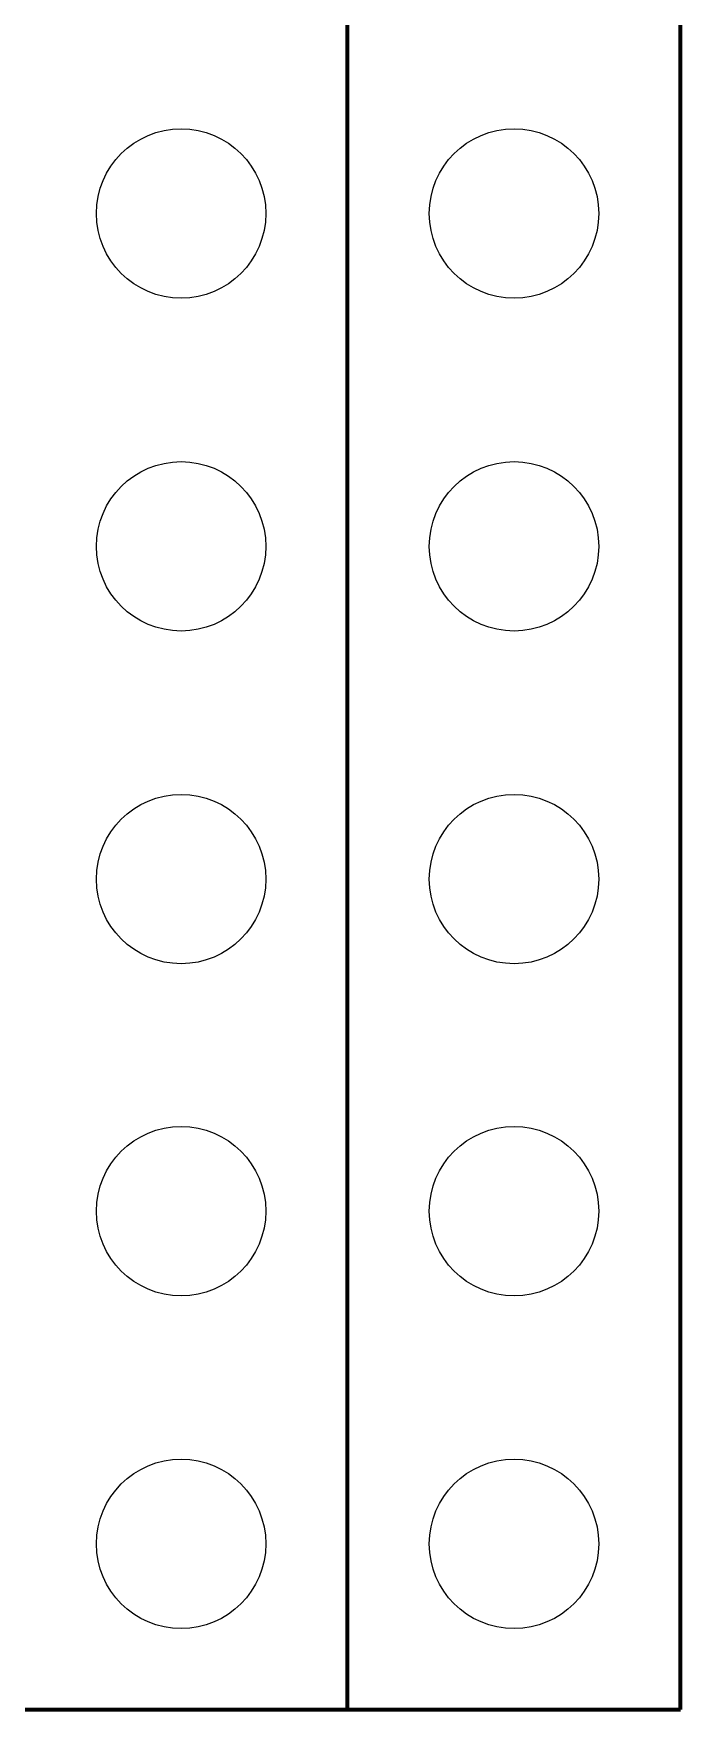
# Model space of a CAD drawing. Header units: millimetres. Extents: x -109 to -14.2, y -107.5 to -24.7.
# Drawn here: x -71.87 to -66.93, y -91.5 to -78.7 of the extents above; entities that cross this region are included whole.
import ezdxf

# ---------------------------------------------------------------- set-up
doc = ezdxf.new("R2010")
doc.units = ezdxf.units.MM
doc.header["$MEASUREMENT"] = 0
doc.layers.add('layer 1', color=7, linetype='Continuous')

msp = doc.modelspace()

# ---------------------------------------------------------------- linework, layer by layer
at = {"layer": 'layer 1', "color": 0}
for centre in [(-70.745, -80.075), (-68.202, -80.075), (-70.745, -82.618), (-68.202, -82.618), (-70.745, -85.16), (-68.202, -85.16), (-70.745, -87.697), (-68.202, -87.697), (-70.745, -90.239), (-68.202, -90.239)]:
    msp.add_ellipse(centre, major_axis=(0, 0.647), ratio=1, dxfattribs=at)
at = {"layer": 'layer 1', "color": 0, "lineweight": 80}
for points in [[(-69.473, -91.504), (-69.473, -91.504), (-69.473, -40.715), (-69.473, -40.715)], [(-69.473, -91.504), (-69.473, -91.504), (-69.473, -40.715), (-69.473, -40.715)], [(-66.931, -91.504), (-66.931, -91.504), (-66.931, -40.715), (-66.931, -40.715)], [(-69.473, -91.504), (-69.473, -91.504), (-66.931, -91.504), (-66.931, -91.504)]]:
    msp.add_open_spline(points, degree=3, dxfattribs=at)
msp.add_open_spline([(-80.651, -91.504), (-80.651, -91.504), (-72.009, -91.504), (-72.009, -91.504), (-72.009, -91.504), (-72.009, -91.504), (-69.473, -91.504), (-69.473, -91.504)], degree=3, knots=[0, 0, 0, 0, 0.333333, 0.333333, 0.333333, 0.333333, 1, 1, 1, 1], dxfattribs=at)

doc.saveas('drawing.dxf')
